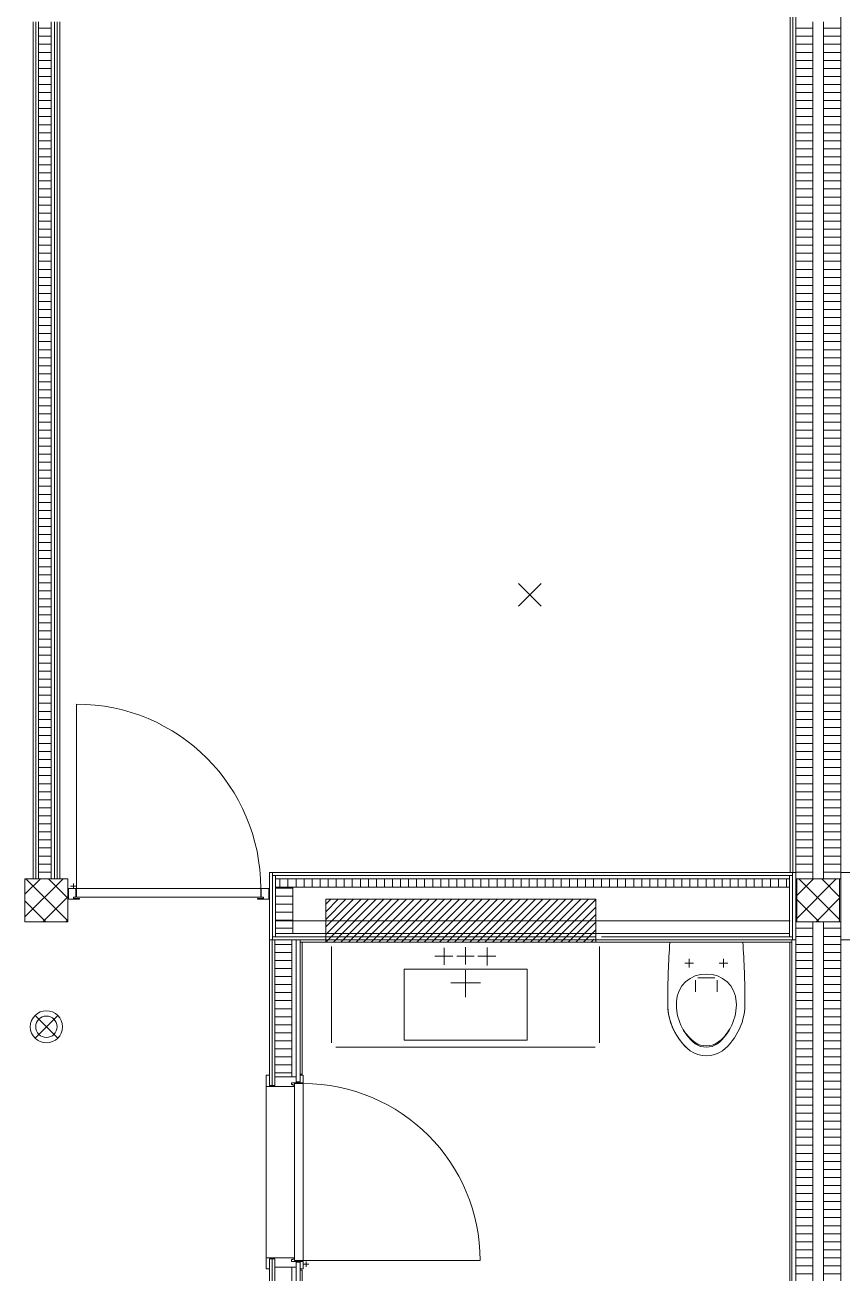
# Model space of a CAD drawing. Extents: x -5275 to 65950, y -3225 to 18875.
# Drawn here: x 19425 to 23236, y 7286 to 13110 of the extents above; entities that cross this region are included whole.
import ezdxf

# ---------------------------------------------------------------- set-up
doc = ezdxf.new("R2010")
doc.units = 0
doc.header["$LTSCALE"] = 50
doc.layers.get('0').update_dxf_attribs({"lineweight": 25})
doc.layers.add('Zargen Fenster', color=7, linetype='Continuous', lineweight=25)

# ---------------------------------------------------------------- blocks, each defined once
blk = doc.blocks.new('Blockreferenz-A0MJL04DFC', base_point=(23025, 8925))
at = {"layer": 'Zargen Fenster', "color": 8, "lineweight": 13, "true_color": 0x808080}
for p, q in [((23025, 9047.1), (23102.9, 9125)), ((23025, 8941), (23209, 9125)), ((23225, 8935.3), (23035.3, 9125)), ((23225, 9041.4), (23141.4, 9125)), ((23129.2, 8925), (23025, 9029.3)), ((23115.1, 8925), (23225, 9034.9)), ((23221.1, 8925), (23225, 8928.9))]:
    blk.add_line(p, q, dxfattribs=at)
blk = doc.blocks.new('Blockreferenz-A0MJL04FFC', base_point=(23150, 6344.4))
at = {"layer": 'Zargen Fenster', "color": 8, "lineweight": 13, "true_color": 0x808080}
for p, q in [((23150, 8894.4), (23230, 8894.4)), ((23150, 8856.9), (23230, 8856.9)), ((23150, 8819.4), (23230, 8819.4)), ((23150, 8781.9), (23230, 8781.9)), ((23150, 8744.4), (23230, 8744.4)), ((23150, 8706.9), (23230, 8706.9)), ((23150, 8669.4), (23230, 8669.4)), ((23150, 8631.9), (23230, 8631.9)), ((23150, 8594.4), (23230, 8594.4)), ((23150, 8556.9), (23230, 8556.9)), ((23150, 8519.4), (23230, 8519.4)), ((23150, 8481.9), (23230, 8481.9)), ((23150, 8444.4), (23230, 8444.4)), ((23150, 8406.9), (23230, 8406.9)), ((23150, 8369.4), (23230, 8369.4)), ((23150, 8331.9), (23230, 8331.9)), ((23150, 8294.4), (23230, 8294.4)), ((23150, 8256.9), (23230, 8256.9)), ((23150, 8219.4), (23230, 8219.4)), ((23150, 8181.9), (23230, 8181.9)), ((23150, 8144.4), (23230, 8144.4)), ((23150, 8106.9), (23230, 8106.9)), ((23150, 8069.4), (23230, 8069.4)), ((23150, 8031.9), (23230, 8031.9)), ((23150, 7994.4), (23230, 7994.4)), ((23150, 7956.9), (23230, 7956.9)), ((23150, 7919.4), (23230, 7919.4)), ((23150, 7881.9), (23230, 7881.9)), ((23150, 7844.4), (23230, 7844.4)), ((23150, 7806.9), (23230, 7806.9)), ((23150, 7769.4), (23230, 7769.4)), ((23150, 7731.9), (23230, 7731.9)), ((23150, 7694.4), (23230, 7694.4)), ((23150, 7656.9), (23230, 7656.9)), ((23150, 7619.4), (23230, 7619.4)), ((23150, 7581.9), (23230, 7581.9)), ((23150, 7544.4), (23230, 7544.4)), ((23150, 7506.9), (23230, 7506.9)), ((23150, 7469.4), (23230, 7469.4)), ((23150, 7431.9), (23230, 7431.9)), ((23150, 7394.4), (23230, 7394.4)), ((23150, 7356.9), (23230, 7356.9)), ((23150, 7319.4), (23230, 7319.4)), ((23150, 7281.9), (23230, 7281.9)), ((23150, 7244.4), (23230, 7244.4)), ((23150, 7206.9), (23230, 7206.9)), ((23150, 7169.4), (23230, 7169.4)), ((23150, 7131.9), (23230, 7131.9)), ((23150, 7094.4), (23230, 7094.4)), ((23150, 7056.9), (23230, 7056.9)), ((23150, 7019.4), (23230, 7019.4)), ((23150, 6981.9), (23230, 6981.9)), ((23150, 6944.4), (23230, 6944.4)), ((23150, 6906.9), (23230, 6906.9)), ((23150, 6869.4), (23230, 6869.4)), ((23150, 6831.9), (23230, 6831.9)), ((23150, 6794.4), (23230, 6794.4)), ((23150, 6756.9), (23230, 6756.9)), ((23150, 6719.4), (23230, 6719.4)), ((23150, 6681.9), (23230, 6681.9)), ((23150, 6644.4), (23230, 6644.4)), ((23150, 6606.9), (23230, 6606.9)), ((23150, 6569.4), (23230, 6569.4)), ((23150, 6531.9), (23230, 6531.9)), ((23150, 6494.4), (23230, 6494.4)), ((23150, 6456.9), (23230, 6456.9)), ((23150, 6419.4), (23230, 6419.4)), ((23150, 6381.9), (23230, 6381.9)), ((23150, 6344.4), (23230, 6344.4))]:
    blk.add_line(p, q, dxfattribs=at)
blk = doc.blocks.new('Blockreferenz-A0MJL04HFC', base_point=(23020, 6344.4))
at = {"layer": 'Zargen Fenster', "color": 8, "lineweight": 13, "true_color": 0x808080}
for p, q in [((23020, 8894.4), (23100, 8894.4)), ((23020, 8856.9), (23100, 8856.9)), ((23020, 8819.4), (23100, 8819.4)), ((23020, 8781.9), (23100, 8781.9)), ((23020, 8744.4), (23100, 8744.4)), ((23020, 8706.9), (23100, 8706.9)), ((23020, 8669.4), (23100, 8669.4)), ((23020, 8631.9), (23100, 8631.9)), ((23020, 8594.4), (23100, 8594.4)), ((23020, 8556.9), (23100, 8556.9)), ((23020, 8519.4), (23100, 8519.4)), ((23020, 8481.9), (23100, 8481.9)), ((23020, 8444.4), (23100, 8444.4)), ((23020, 8406.9), (23100, 8406.9)), ((23020, 8369.4), (23100, 8369.4)), ((23020, 8331.9), (23100, 8331.9)), ((23020, 8294.4), (23100, 8294.4)), ((23020, 8256.9), (23100, 8256.9)), ((23020, 8219.4), (23100, 8219.4)), ((23020, 8181.9), (23100, 8181.9)), ((23020, 8144.4), (23100, 8144.4)), ((23020, 8106.9), (23100, 8106.9)), ((23020, 8069.4), (23100, 8069.4)), ((23020, 8031.9), (23100, 8031.9)), ((23020, 7994.4), (23100, 7994.4)), ((23020, 7956.9), (23100, 7956.9)), ((23020, 7919.4), (23100, 7919.4)), ((23020, 7881.9), (23100, 7881.9)), ((23020, 7844.4), (23100, 7844.4)), ((23020, 7806.9), (23100, 7806.9)), ((23020, 7769.4), (23100, 7769.4)), ((23020, 7731.9), (23100, 7731.9)), ((23020, 7694.4), (23100, 7694.4)), ((23020, 7656.9), (23100, 7656.9)), ((23020, 7619.4), (23100, 7619.4)), ((23020, 7581.9), (23100, 7581.9)), ((23020, 7544.4), (23100, 7544.4)), ((23020, 7506.9), (23100, 7506.9)), ((23020, 7469.4), (23100, 7469.4)), ((23020, 7431.9), (23100, 7431.9)), ((23020, 7394.4), (23100, 7394.4)), ((23020, 7356.9), (23100, 7356.9)), ((23020, 7319.4), (23100, 7319.4)), ((23020, 7281.9), (23100, 7281.9)), ((23020, 7244.4), (23100, 7244.4)), ((23020, 7206.9), (23100, 7206.9)), ((23020, 7169.4), (23100, 7169.4)), ((23020, 7131.9), (23100, 7131.9)), ((23020, 7094.4), (23100, 7094.4)), ((23020, 7056.9), (23100, 7056.9)), ((23020, 7019.4), (23100, 7019.4)), ((23020, 6981.9), (23100, 6981.9)), ((23020, 6944.4), (23100, 6944.4)), ((23020, 6906.9), (23100, 6906.9)), ((23020, 6869.4), (23100, 6869.4)), ((23020, 6831.9), (23100, 6831.9)), ((23020, 6794.4), (23100, 6794.4)), ((23020, 6756.9), (23100, 6756.9)), ((23020, 6719.4), (23100, 6719.4)), ((23020, 6681.9), (23100, 6681.9)), ((23020, 6644.4), (23100, 6644.4)), ((23020, 6606.9), (23100, 6606.9)), ((23020, 6569.4), (23100, 6569.4)), ((23020, 6531.9), (23100, 6531.9)), ((23020, 6494.4), (23100, 6494.4)), ((23020, 6456.9), (23100, 6456.9)), ((23020, 6419.4), (23100, 6419.4)), ((23020, 6381.9), (23100, 6381.9)), ((23020, 6344.4), (23100, 6344.4))]:
    blk.add_line(p, q, dxfattribs=at)
blk = doc.blocks.new('Blockreferenz-A0MJL04LFC', base_point=(23150, 9156.9))
at = {"layer": 'Zargen Fenster', "color": 8, "lineweight": 13, "true_color": 0x808080}
for p, q in [((23150, 13094.4), (23230, 13094.4)), ((23150, 13056.9), (23230, 13056.9)), ((23150, 13019.4), (23230, 13019.4)), ((23150, 12981.9), (23230, 12981.9)), ((23150, 12944.4), (23230, 12944.4)), ((23150, 12906.9), (23230, 12906.9)), ((23150, 12869.4), (23230, 12869.4)), ((23150, 12831.9), (23230, 12831.9)), ((23150, 12794.4), (23230, 12794.4)), ((23150, 12756.9), (23230, 12756.9)), ((23150, 12719.4), (23230, 12719.4)), ((23150, 12681.9), (23230, 12681.9)), ((23150, 12644.4), (23230, 12644.4)), ((23150, 12606.9), (23230, 12606.9)), ((23150, 12569.4), (23230, 12569.4)), ((23150, 12531.9), (23230, 12531.9)), ((23150, 12494.4), (23230, 12494.4)), ((23150, 12456.9), (23230, 12456.9)), ((23150, 12419.4), (23230, 12419.4)), ((23150, 12381.9), (23230, 12381.9)), ((23150, 12344.4), (23230, 12344.4)), ((23150, 12306.9), (23230, 12306.9)), ((23150, 12269.4), (23230, 12269.4)), ((23150, 12231.9), (23230, 12231.9)), ((23150, 12194.4), (23230, 12194.4)), ((23150, 12156.9), (23230, 12156.9)), ((23150, 12119.4), (23230, 12119.4)), ((23150, 12081.9), (23230, 12081.9)), ((23150, 12044.4), (23230, 12044.4)), ((23150, 12006.9), (23230, 12006.9)), ((23150, 11969.4), (23230, 11969.4)), ((23150, 11931.9), (23230, 11931.9)), ((23150, 11894.4), (23230, 11894.4)), ((23150, 11856.9), (23230, 11856.9)), ((23150, 11819.4), (23230, 11819.4)), ((23150, 11781.9), (23230, 11781.9)), ((23150, 11744.4), (23230, 11744.4)), ((23150, 11706.9), (23230, 11706.9)), ((23150, 11669.4), (23230, 11669.4)), ((23150, 11631.9), (23230, 11631.9)), ((23150, 11594.4), (23230, 11594.4)), ((23150, 11556.9), (23230, 11556.9)), ((23150, 11519.4), (23230, 11519.4)), ((23150, 11481.9), (23230, 11481.9)), ((23150, 11444.4), (23230, 11444.4)), ((23150, 11406.9), (23230, 11406.9)), ((23150, 11369.4), (23230, 11369.4)), ((23150, 11331.9), (23230, 11331.9)), ((23150, 11294.4), (23230, 11294.4)), ((23150, 11256.9), (23230, 11256.9)), ((23150, 11219.4), (23230, 11219.4)), ((23150, 11181.9), (23230, 11181.9)), ((23150, 11144.4), (23230, 11144.4)), ((23150, 11106.9), (23230, 11106.9)), ((23150, 11069.4), (23230, 11069.4)), ((23150, 11031.9), (23230, 11031.9)), ((23150, 10994.4), (23230, 10994.4)), ((23150, 10956.9), (23230, 10956.9)), ((23150, 10919.4), (23230, 10919.4)), ((23150, 10881.9), (23230, 10881.9)), ((23150, 10844.4), (23230, 10844.4)), ((23150, 10806.9), (23230, 10806.9)), ((23150, 10769.4), (23230, 10769.4)), ((23150, 10731.9), (23230, 10731.9)), ((23150, 10694.4), (23230, 10694.4)), ((23150, 10656.9), (23230, 10656.9)), ((23150, 10619.4), (23230, 10619.4)), ((23150, 10581.9), (23230, 10581.9)), ((23150, 10544.4), (23230, 10544.4)), ((23150, 10506.9), (23230, 10506.9)), ((23150, 10469.4), (23230, 10469.4)), ((23150, 10431.9), (23230, 10431.9)), ((23150, 10394.4), (23230, 10394.4)), ((23150, 10356.9), (23230, 10356.9)), ((23150, 10319.4), (23230, 10319.4)), ((23150, 10281.9), (23230, 10281.9)), ((23150, 10244.4), (23230, 10244.4)), ((23150, 10206.9), (23230, 10206.9)), ((23150, 10169.4), (23230, 10169.4)), ((23150, 10131.9), (23230, 10131.9)), ((23150, 10094.4), (23230, 10094.4)), ((23150, 10056.9), (23230, 10056.9)), ((23150, 10019.4), (23230, 10019.4)), ((23150, 9981.9), (23230, 9981.9)), ((23150, 9944.4), (23230, 9944.4)), ((23150, 9906.9), (23230, 9906.9)), ((23150, 9869.4), (23230, 9869.4)), ((23150, 9831.9), (23230, 9831.9)), ((23150, 9794.4), (23230, 9794.4)), ((23150, 9756.9), (23230, 9756.9)), ((23150, 9719.4), (23230, 9719.4)), ((23150, 9681.9), (23230, 9681.9)), ((23150, 9644.4), (23230, 9644.4)), ((23150, 9606.9), (23230, 9606.9)), ((23150, 9569.4), (23230, 9569.4)), ((23150, 9531.9), (23230, 9531.9)), ((23150, 9494.4), (23230, 9494.4)), ((23150, 9456.9), (23230, 9456.9)), ((23150, 9419.4), (23230, 9419.4)), ((23150, 9381.9), (23230, 9381.9)), ((23150, 9344.4), (23230, 9344.4)), ((23150, 9306.9), (23230, 9306.9)), ((23150, 9269.4), (23230, 9269.4)), ((23150, 9231.9), (23230, 9231.9)), ((23150, 9194.4), (23230, 9194.4)), ((23150, 9156.9), (23230, 9156.9))]:
    blk.add_line(p, q, dxfattribs=at)
blk = doc.blocks.new('Blockreferenz-A0MJL04NFC', base_point=(23020, 9156.9))
at = {"layer": 'Zargen Fenster', "color": 8, "lineweight": 13, "true_color": 0x808080}
for p, q in [((23020, 13094.4), (23100, 13094.4)), ((23020, 13056.9), (23100, 13056.9)), ((23020, 13019.4), (23100, 13019.4)), ((23020, 12981.9), (23100, 12981.9)), ((23020, 12944.4), (23100, 12944.4)), ((23020, 12906.9), (23100, 12906.9)), ((23020, 12869.4), (23100, 12869.4)), ((23020, 12831.9), (23100, 12831.9)), ((23020, 12794.4), (23100, 12794.4)), ((23020, 12756.9), (23100, 12756.9)), ((23020, 12719.4), (23100, 12719.4)), ((23020, 12681.9), (23100, 12681.9)), ((23020, 12644.4), (23100, 12644.4)), ((23020, 12606.9), (23100, 12606.9)), ((23020, 12569.4), (23100, 12569.4)), ((23020, 12531.9), (23100, 12531.9)), ((23020, 12494.4), (23100, 12494.4)), ((23020, 12456.9), (23100, 12456.9)), ((23020, 12419.4), (23100, 12419.4)), ((23020, 12381.9), (23100, 12381.9)), ((23020, 12344.4), (23100, 12344.4)), ((23020, 12306.9), (23100, 12306.9)), ((23020, 12269.4), (23100, 12269.4)), ((23020, 12231.9), (23100, 12231.9)), ((23020, 12194.4), (23100, 12194.4)), ((23020, 12156.9), (23100, 12156.9)), ((23020, 12119.4), (23100, 12119.4)), ((23020, 12081.9), (23100, 12081.9)), ((23020, 12044.4), (23100, 12044.4)), ((23020, 12006.9), (23100, 12006.9)), ((23020, 11969.4), (23100, 11969.4)), ((23020, 11931.9), (23100, 11931.9)), ((23020, 11894.4), (23100, 11894.4)), ((23020, 11856.9), (23100, 11856.9)), ((23020, 11819.4), (23100, 11819.4)), ((23020, 11781.9), (23100, 11781.9)), ((23020, 11744.4), (23100, 11744.4)), ((23020, 11706.9), (23100, 11706.9)), ((23020, 11669.4), (23100, 11669.4)), ((23020, 11631.9), (23100, 11631.9)), ((23020, 11594.4), (23100, 11594.4)), ((23020, 11556.9), (23100, 11556.9)), ((23020, 11519.4), (23100, 11519.4)), ((23020, 11481.9), (23100, 11481.9)), ((23020, 11444.4), (23100, 11444.4)), ((23020, 11406.9), (23100, 11406.9)), ((23020, 11369.4), (23100, 11369.4)), ((23020, 11331.9), (23100, 11331.9)), ((23020, 11294.4), (23100, 11294.4)), ((23020, 11256.9), (23100, 11256.9)), ((23020, 11219.4), (23100, 11219.4)), ((23020, 11181.9), (23100, 11181.9)), ((23020, 11144.4), (23100, 11144.4)), ((23020, 11106.9), (23100, 11106.9)), ((23020, 11069.4), (23100, 11069.4)), ((23020, 11031.9), (23100, 11031.9)), ((23020, 10994.4), (23100, 10994.4)), ((23020, 10956.9), (23100, 10956.9)), ((23020, 10919.4), (23100, 10919.4)), ((23020, 10881.9), (23100, 10881.9)), ((23020, 10844.4), (23100, 10844.4)), ((23020, 10806.9), (23100, 10806.9)), ((23020, 10769.4), (23100, 10769.4)), ((23020, 10731.9), (23100, 10731.9)), ((23020, 10694.4), (23100, 10694.4)), ((23020, 10656.9), (23100, 10656.9)), ((23020, 10619.4), (23100, 10619.4)), ((23020, 10581.9), (23100, 10581.9)), ((23020, 10544.4), (23100, 10544.4)), ((23020, 10506.9), (23100, 10506.9)), ((23020, 10469.4), (23100, 10469.4)), ((23020, 10431.9), (23100, 10431.9)), ((23020, 10394.4), (23100, 10394.4)), ((23020, 10356.9), (23100, 10356.9)), ((23020, 10319.4), (23100, 10319.4)), ((23020, 10281.9), (23100, 10281.9)), ((23020, 10244.4), (23100, 10244.4)), ((23020, 10206.9), (23100, 10206.9)), ((23020, 10169.4), (23100, 10169.4)), ((23020, 10131.9), (23100, 10131.9)), ((23020, 10094.4), (23100, 10094.4)), ((23020, 10056.9), (23100, 10056.9)), ((23020, 10019.4), (23100, 10019.4)), ((23020, 9981.9), (23100, 9981.9)), ((23020, 9944.4), (23100, 9944.4)), ((23020, 9906.9), (23100, 9906.9)), ((23020, 9869.4), (23100, 9869.4)), ((23020, 9831.9), (23100, 9831.9)), ((23020, 9794.4), (23100, 9794.4)), ((23020, 9756.9), (23100, 9756.9)), ((23020, 9719.4), (23100, 9719.4)), ((23020, 9681.9), (23100, 9681.9)), ((23020, 9644.4), (23100, 9644.4)), ((23020, 9606.9), (23100, 9606.9)), ((23020, 9569.4), (23100, 9569.4)), ((23020, 9531.9), (23100, 9531.9)), ((23020, 9494.4), (23100, 9494.4)), ((23020, 9456.9), (23100, 9456.9)), ((23020, 9419.4), (23100, 9419.4)), ((23020, 9381.9), (23100, 9381.9)), ((23020, 9344.4), (23100, 9344.4)), ((23020, 9306.9), (23100, 9306.9)), ((23020, 9269.4), (23100, 9269.4)), ((23020, 9231.9), (23100, 9231.9)), ((23020, 9194.4), (23100, 9194.4)), ((23020, 9156.9), (23100, 9156.9))]:
    blk.add_line(p, q, dxfattribs=at)
blk = doc.blocks.new('Blockreferenz-A0MJL0BHFC', base_point=(19487.5, 9156.9))
at = {"layer": 'Zargen Fenster', "color": 8, "lineweight": 13, "true_color": 0x808080}
for p, q in [((19487.5, 13094.4), (19547.5, 13094.4)), ((19487.5, 13056.9), (19547.5, 13056.9)), ((19487.5, 13019.4), (19547.5, 13019.4)), ((19487.5, 12981.9), (19547.5, 12981.9)), ((19487.5, 12944.4), (19547.5, 12944.4)), ((19487.5, 12906.9), (19547.5, 12906.9)), ((19487.5, 12869.4), (19547.5, 12869.4)), ((19487.5, 12831.9), (19547.5, 12831.9)), ((19487.5, 12794.4), (19547.5, 12794.4)), ((19487.5, 12756.9), (19547.5, 12756.9)), ((19487.5, 12719.4), (19547.5, 12719.4)), ((19487.5, 12681.9), (19547.5, 12681.9)), ((19487.5, 12644.4), (19547.5, 12644.4)), ((19487.5, 12606.9), (19547.5, 12606.9)), ((19487.5, 12569.4), (19547.5, 12569.4)), ((19487.5, 12531.9), (19547.5, 12531.9)), ((19487.5, 12494.4), (19547.5, 12494.4)), ((19487.5, 12456.9), (19547.5, 12456.9)), ((19487.5, 12419.4), (19547.5, 12419.4)), ((19487.5, 12381.9), (19547.5, 12381.9)), ((19487.5, 12344.4), (19547.5, 12344.4)), ((19487.5, 12306.9), (19547.5, 12306.9)), ((19487.5, 12269.4), (19547.5, 12269.4)), ((19487.5, 12231.9), (19547.5, 12231.9)), ((19487.5, 12194.4), (19547.5, 12194.4)), ((19487.5, 12156.9), (19547.5, 12156.9)), ((19487.5, 12119.4), (19547.5, 12119.4)), ((19487.5, 12081.9), (19547.5, 12081.9)), ((19487.5, 12044.4), (19547.5, 12044.4)), ((19487.5, 12006.9), (19547.5, 12006.9)), ((19487.5, 11969.4), (19547.5, 11969.4)), ((19487.5, 11931.9), (19547.5, 11931.9)), ((19487.5, 11894.4), (19547.5, 11894.4)), ((19487.5, 11856.9), (19547.5, 11856.9)), ((19487.5, 11819.4), (19547.5, 11819.4)), ((19487.5, 11781.9), (19547.5, 11781.9)), ((19487.5, 11744.4), (19547.5, 11744.4)), ((19487.5, 11706.9), (19547.5, 11706.9)), ((19487.5, 11669.4), (19547.5, 11669.4)), ((19487.5, 11631.9), (19547.5, 11631.9)), ((19487.5, 11594.4), (19547.5, 11594.4)), ((19487.5, 11556.9), (19547.5, 11556.9)), ((19487.5, 11519.4), (19547.5, 11519.4)), ((19487.5, 11481.9), (19547.5, 11481.9)), ((19487.5, 11444.4), (19547.5, 11444.4)), ((19487.5, 11406.9), (19547.5, 11406.9)), ((19487.5, 11369.4), (19547.5, 11369.4)), ((19487.5, 11331.9), (19547.5, 11331.9)), ((19487.5, 11294.4), (19547.5, 11294.4)), ((19487.5, 11256.9), (19547.5, 11256.9)), ((19487.5, 11219.4), (19547.5, 11219.4)), ((19487.5, 11181.9), (19547.5, 11181.9)), ((19487.5, 11144.4), (19547.5, 11144.4)), ((19487.5, 11106.9), (19547.5, 11106.9)), ((19487.5, 11069.4), (19547.5, 11069.4)), ((19487.5, 11031.9), (19547.5, 11031.9)), ((19487.5, 10994.4), (19547.5, 10994.4)), ((19487.5, 10956.9), (19547.5, 10956.9)), ((19487.5, 10919.4), (19547.5, 10919.4)), ((19487.5, 10881.9), (19547.5, 10881.9)), ((19487.5, 10844.4), (19547.5, 10844.4)), ((19487.5, 10806.9), (19547.5, 10806.9)), ((19487.5, 10769.4), (19547.5, 10769.4)), ((19487.5, 10731.9), (19547.5, 10731.9)), ((19487.5, 10694.4), (19547.5, 10694.4)), ((19487.5, 10656.9), (19547.5, 10656.9)), ((19487.5, 10619.4), (19547.5, 10619.4)), ((19487.5, 10581.9), (19547.5, 10581.9)), ((19487.5, 10544.4), (19547.5, 10544.4)), ((19487.5, 10506.9), (19547.5, 10506.9)), ((19487.5, 10469.4), (19547.5, 10469.4)), ((19487.5, 10431.9), (19547.5, 10431.9)), ((19487.5, 10394.4), (19547.5, 10394.4)), ((19487.5, 10356.9), (19547.5, 10356.9)), ((19487.5, 10319.4), (19547.5, 10319.4)), ((19487.5, 10281.9), (19547.5, 10281.9)), ((19487.5, 10244.4), (19547.5, 10244.4)), ((19487.5, 10206.9), (19547.5, 10206.9)), ((19487.5, 10169.4), (19547.5, 10169.4)), ((19487.5, 10131.9), (19547.5, 10131.9)), ((19487.5, 10094.4), (19547.5, 10094.4)), ((19487.5, 10056.9), (19547.5, 10056.9)), ((19487.5, 10019.4), (19547.5, 10019.4)), ((19487.5, 9981.9), (19547.5, 9981.9)), ((19487.5, 9944.4), (19547.5, 9944.4)), ((19487.5, 9906.9), (19547.5, 9906.9)), ((19487.5, 9869.4), (19547.5, 9869.4)), ((19487.5, 9831.9), (19547.5, 9831.9)), ((19487.5, 9794.4), (19547.5, 9794.4)), ((19487.5, 9756.9), (19547.5, 9756.9)), ((19487.5, 9719.4), (19547.5, 9719.4)), ((19487.5, 9681.9), (19547.5, 9681.9)), ((19487.5, 9644.4), (19547.5, 9644.4)), ((19487.5, 9606.9), (19547.5, 9606.9)), ((19487.5, 9569.4), (19547.5, 9569.4)), ((19487.5, 9531.9), (19547.5, 9531.9)), ((19487.5, 9494.4), (19547.5, 9494.4)), ((19487.5, 9456.9), (19547.5, 9456.9)), ((19487.5, 9419.4), (19547.5, 9419.4)), ((19487.5, 9381.9), (19547.5, 9381.9)), ((19487.5, 9344.4), (19547.5, 9344.4)), ((19487.5, 9306.9), (19547.5, 9306.9)), ((19487.5, 9269.4), (19547.5, 9269.4)), ((19487.5, 9231.9), (19547.5, 9231.9)), ((19487.5, 9194.4), (19547.5, 9194.4)), ((19487.5, 9156.9), (19547.5, 9156.9))]:
    blk.add_line(p, q, dxfattribs=at)
blk = doc.blocks.new('Blockreferenz-A0MJL0BXFC', base_point=(19425, 8925))
at = {"layer": 'Zargen Fenster', "color": 8, "lineweight": 13, "true_color": 0x808080}
for p, q in [((19425, 9053.3), (19496.7, 9125)), ((19425, 8947.3), (19602.7, 9125)), ((19625, 8929.1), (19429.1, 9125)), ((19625, 9035.1), (19535.1, 9125)), ((19508.8, 8925), (19625, 9041.2)), ((19523, 8925), (19425, 9023)), ((19614.9, 8925), (19625, 8935.1))]:
    blk.add_line(p, q, dxfattribs=at)
blk = doc.blocks.new('Blockreferenz-A0MJL0IRFC', base_point=(20614.4, 9086))
at = {"layer": 'Zargen Fenster', "color": 8, "lineweight": 13, "true_color": 0x808080}
for p, q in [((20614.4, 9086), (20614.4, 9126)), ((20651.9, 9086), (20651.9, 9126)), ((20689.4, 9086), (20689.4, 9126)), ((20726.9, 9086), (20726.9, 9126)), ((20764.4, 9086), (20764.4, 9126)), ((20801.9, 9086), (20801.9, 9126)), ((20839.4, 9086), (20839.4, 9126)), ((20876.9, 9086), (20876.9, 9126)), ((20914.4, 9086), (20914.4, 9126)), ((20951.9, 9086), (20951.9, 9126)), ((20989.4, 9086), (20989.4, 9126)), ((21026.9, 9086), (21026.9, 9126)), ((21064.4, 9086), (21064.4, 9126)), ((21101.9, 9086), (21101.9, 9126)), ((21139.4, 9086), (21139.4, 9126)), ((21176.9, 9086), (21176.9, 9126)), ((21214.4, 9086), (21214.4, 9126)), ((21251.9, 9086), (21251.9, 9126)), ((21289.4, 9086), (21289.4, 9126)), ((21326.9, 9086), (21326.9, 9126)), ((21364.4, 9086), (21364.4, 9126)), ((21401.9, 9086), (21401.9, 9126)), ((21439.4, 9086), (21439.4, 9126)), ((21476.9, 9086), (21476.9, 9126)), ((21514.4, 9086), (21514.4, 9126)), ((21551.9, 9086), (21551.9, 9126)), ((21589.4, 9086), (21589.4, 9126)), ((21626.9, 9086), (21626.9, 9126)), ((21664.4, 9086), (21664.4, 9126)), ((21701.9, 9086), (21701.9, 9126)), ((21739.4, 9086), (21739.4, 9126)), ((21776.9, 9086), (21776.9, 9126)), ((21814.4, 9086), (21814.4, 9126)), ((21851.9, 9086), (21851.9, 9126)), ((21889.4, 9086), (21889.4, 9126)), ((21926.9, 9086), (21926.9, 9126)), ((21964.4, 9086), (21964.4, 9126)), ((22001.9, 9086), (22001.9, 9126)), ((22039.4, 9086), (22039.4, 9126)), ((22076.9, 9086), (22076.9, 9126)), ((22114.4, 9086), (22114.4, 9126)), ((22151.9, 9086), (22151.9, 9126)), ((22189.4, 9086), (22189.4, 9126)), ((22226.9, 9086), (22226.9, 9126)), ((22264.4, 9086), (22264.4, 9126)), ((22301.9, 9086), (22301.9, 9126)), ((22339.4, 9086), (22339.4, 9126)), ((22376.9, 9086), (22376.9, 9126)), ((22414.4, 9086), (22414.4, 9126)), ((22451.9, 9086), (22451.9, 9126)), ((22489.4, 9086), (22489.4, 9126)), ((22526.9, 9086), (22526.9, 9126)), ((22564.4, 9086), (22564.4, 9126)), ((22601.9, 9086), (22601.9, 9126)), ((22639.4, 9086), (22639.4, 9126)), ((22676.9, 9086), (22676.9, 9126)), ((22714.4, 9086), (22714.4, 9126)), ((22751.9, 9086), (22751.9, 9126)), ((22789.4, 9086), (22789.4, 9126)), ((22826.9, 9086), (22826.9, 9126)), ((22864.4, 9086), (22864.4, 9126)), ((22901.9, 9086), (22901.9, 9126)), ((22939.4, 9086), (22939.4, 9126)), ((22976.9, 9086), (22976.9, 9126))]:
    blk.add_line(p, q, dxfattribs=at)
blk = doc.blocks.new('Blockreferenz-A0MJL0ITFC', base_point=(20590, 8219.4))
at = {"layer": 'Zargen Fenster', "color": 8, "lineweight": 13, "true_color": 0x808080}
for p, q in [((20590, 8819.4), (20670, 8819.4)), ((20590, 8781.9), (20670, 8781.9)), ((20590, 8744.4), (20670, 8744.4)), ((20590, 8706.9), (20670, 8706.9)), ((20590, 8669.4), (20670, 8669.4)), ((20590, 8631.9), (20670, 8631.9)), ((20590, 8594.4), (20670, 8594.4)), ((20590, 8556.9), (20670, 8556.9)), ((20590, 8519.4), (20670, 8519.4)), ((20590, 8481.9), (20670, 8481.9)), ((20590, 8444.4), (20670, 8444.4)), ((20590, 8406.9), (20670, 8406.9)), ((20590, 8369.4), (20670, 8369.4)), ((20590, 8331.9), (20670, 8331.9)), ((20590, 8294.4), (20670, 8294.4)), ((20590, 8256.9), (20670, 8256.9)), ((20590, 8219.4), (20670, 8219.4))]:
    blk.add_line(p, q, dxfattribs=at)
blk = doc.blocks.new('Blockreferenz-A0MJL0IXFC', base_point=(20594, 8894.4))
at = {"layer": 'Zargen Fenster', "color": 8, "lineweight": 13, "true_color": 0x808080}
for p, q in [((20594, 9081.9), (20674, 9081.9)), ((20594, 9044.4), (20674, 9044.4)), ((20594, 9006.9), (20674, 9006.9)), ((20594, 8969.4), (20674, 8969.4)), ((20594, 8931.9), (20674, 8931.9)), ((20594, 8894.4), (20674, 8894.4))]:
    blk.add_line(p, q, dxfattribs=at)
blk = doc.blocks.new('Blockreferenz-A0MJL0JPFC', base_point=(19487.5, 9156.9))
at = {"layer": 'Zargen Fenster', "color": 8, "lineweight": 13, "true_color": 0x808080}
for p, q in [((19487.5, 13094.4), (19547.5, 13094.4)), ((19487.5, 13056.9), (19547.5, 13056.9)), ((19487.5, 13019.4), (19547.5, 13019.4)), ((19487.5, 12981.9), (19547.5, 12981.9)), ((19487.5, 12944.4), (19547.5, 12944.4)), ((19487.5, 12906.9), (19547.5, 12906.9)), ((19487.5, 12869.4), (19547.5, 12869.4)), ((19487.5, 12831.9), (19547.5, 12831.9)), ((19487.5, 12794.4), (19547.5, 12794.4)), ((19487.5, 12756.9), (19547.5, 12756.9)), ((19487.5, 12719.4), (19547.5, 12719.4)), ((19487.5, 12681.9), (19547.5, 12681.9)), ((19487.5, 12644.4), (19547.5, 12644.4)), ((19487.5, 12606.9), (19547.5, 12606.9)), ((19487.5, 12569.4), (19547.5, 12569.4)), ((19487.5, 12531.9), (19547.5, 12531.9)), ((19487.5, 12494.4), (19547.5, 12494.4)), ((19487.5, 12456.9), (19547.5, 12456.9)), ((19487.5, 12419.4), (19547.5, 12419.4)), ((19487.5, 12381.9), (19547.5, 12381.9)), ((19487.5, 12344.4), (19547.5, 12344.4)), ((19487.5, 12306.9), (19547.5, 12306.9)), ((19487.5, 12269.4), (19547.5, 12269.4)), ((19487.5, 12231.9), (19547.5, 12231.9)), ((19487.5, 12194.4), (19547.5, 12194.4)), ((19487.5, 12156.9), (19547.5, 12156.9)), ((19487.5, 12119.4), (19547.5, 12119.4)), ((19487.5, 12081.9), (19547.5, 12081.9)), ((19487.5, 12044.4), (19547.5, 12044.4)), ((19487.5, 12006.9), (19547.5, 12006.9)), ((19487.5, 11969.4), (19547.5, 11969.4)), ((19487.5, 11931.9), (19547.5, 11931.9)), ((19487.5, 11894.4), (19547.5, 11894.4)), ((19487.5, 11856.9), (19547.5, 11856.9)), ((19487.5, 11819.4), (19547.5, 11819.4)), ((19487.5, 11781.9), (19547.5, 11781.9)), ((19487.5, 11744.4), (19547.5, 11744.4)), ((19487.5, 11706.9), (19547.5, 11706.9)), ((19487.5, 11669.4), (19547.5, 11669.4)), ((19487.5, 11631.9), (19547.5, 11631.9)), ((19487.5, 11594.4), (19547.5, 11594.4)), ((19487.5, 11556.9), (19547.5, 11556.9)), ((19487.5, 11519.4), (19547.5, 11519.4)), ((19487.5, 11481.9), (19547.5, 11481.9)), ((19487.5, 11444.4), (19547.5, 11444.4)), ((19487.5, 11406.9), (19547.5, 11406.9)), ((19487.5, 11369.4), (19547.5, 11369.4)), ((19487.5, 11331.9), (19547.5, 11331.9)), ((19487.5, 11294.4), (19547.5, 11294.4)), ((19487.5, 11256.9), (19547.5, 11256.9)), ((19487.5, 11219.4), (19547.5, 11219.4)), ((19487.5, 11181.9), (19547.5, 11181.9)), ((19487.5, 11144.4), (19547.5, 11144.4)), ((19487.5, 11106.9), (19547.5, 11106.9)), ((19487.5, 11069.4), (19547.5, 11069.4)), ((19487.5, 11031.9), (19547.5, 11031.9)), ((19487.5, 10994.4), (19547.5, 10994.4)), ((19487.5, 10956.9), (19547.5, 10956.9)), ((19487.5, 10919.4), (19547.5, 10919.4)), ((19487.5, 10881.9), (19547.5, 10881.9)), ((19487.5, 10844.4), (19547.5, 10844.4)), ((19487.5, 10806.9), (19547.5, 10806.9)), ((19487.5, 10769.4), (19547.5, 10769.4)), ((19487.5, 10731.9), (19547.5, 10731.9)), ((19487.5, 10694.4), (19547.5, 10694.4)), ((19487.5, 10656.9), (19547.5, 10656.9)), ((19487.5, 10619.4), (19547.5, 10619.4)), ((19487.5, 10581.9), (19547.5, 10581.9)), ((19487.5, 10544.4), (19547.5, 10544.4)), ((19487.5, 10506.9), (19547.5, 10506.9)), ((19487.5, 10469.4), (19547.5, 10469.4)), ((19487.5, 10431.9), (19547.5, 10431.9)), ((19487.5, 10394.4), (19547.5, 10394.4)), ((19487.5, 10356.9), (19547.5, 10356.9)), ((19487.5, 10319.4), (19547.5, 10319.4)), ((19487.5, 10281.9), (19547.5, 10281.9)), ((19487.5, 10244.4), (19547.5, 10244.4)), ((19487.5, 10206.9), (19547.5, 10206.9)), ((19487.5, 10169.4), (19547.5, 10169.4)), ((19487.5, 10131.9), (19547.5, 10131.9)), ((19487.5, 10094.4), (19547.5, 10094.4)), ((19487.5, 10056.9), (19547.5, 10056.9)), ((19487.5, 10019.4), (19547.5, 10019.4)), ((19487.5, 9981.9), (19547.5, 9981.9)), ((19487.5, 9944.4), (19547.5, 9944.4)), ((19487.5, 9906.9), (19547.5, 9906.9)), ((19487.5, 9869.4), (19547.5, 9869.4)), ((19487.5, 9831.9), (19547.5, 9831.9)), ((19487.5, 9794.4), (19547.5, 9794.4)), ((19487.5, 9756.9), (19547.5, 9756.9)), ((19487.5, 9719.4), (19547.5, 9719.4)), ((19487.5, 9681.9), (19547.5, 9681.9)), ((19487.5, 9644.4), (19547.5, 9644.4)), ((19487.5, 9606.9), (19547.5, 9606.9)), ((19487.5, 9569.4), (19547.5, 9569.4)), ((19487.5, 9531.9), (19547.5, 9531.9)), ((19487.5, 9494.4), (19547.5, 9494.4)), ((19487.5, 9456.9), (19547.5, 9456.9)), ((19487.5, 9419.4), (19547.5, 9419.4)), ((19487.5, 9381.9), (19547.5, 9381.9)), ((19487.5, 9344.4), (19547.5, 9344.4)), ((19487.5, 9306.9), (19547.5, 9306.9)), ((19487.5, 9269.4), (19547.5, 9269.4)), ((19487.5, 9231.9), (19547.5, 9231.9)), ((19487.5, 9194.4), (19547.5, 9194.4)), ((19487.5, 9156.9), (19547.5, 9156.9))]:
    blk.add_line(p, q, dxfattribs=at)
blk = doc.blocks.new('Blockreferenz-A0MJL0KXFC', base_point=(20828, 8830))
at = {"layer": 'Zargen Fenster', "color": 8, "lineweight": 13, "true_color": 0x808080}
for p, q in [((20828, 9006.7), (20851.3, 9030)), ((20828, 8971.4), (20886.6, 9030)), ((20828, 8936), (20922, 9030)), ((20828, 8900.7), (20957.3, 9030)), ((20828, 8865.3), (20992.7, 9030)), ((20828, 8830), (21028, 9030)), ((20863.4, 8830), (21063.4, 9030)), ((20898.7, 8830), (21098.7, 9030)), ((20934.1, 8830), (21134.1, 9030)), ((20969.4, 8830), (21169.4, 9030)), ((21004.8, 8830), (21204.8, 9030)), ((21040.2, 8830), (21240.2, 9030)), ((21075.5, 8830), (21275.5, 9030)), ((21110.9, 8830), (21310.9, 9030)), ((21146.2, 8830), (21346.2, 9030)), ((21181.6, 8830), (21381.6, 9030)), ((21216.9, 8830), (21416.9, 9030)), ((21252.3, 8830), (21452.3, 9030)), ((21287.6, 8830), (21487.6, 9030)), ((21323, 8830), (21523, 9030)), ((21358.4, 8830), (21558.4, 9030)), ((21393.7, 8830), (21593.7, 9030)), ((21429.1, 8830), (21629.1, 9030)), ((21464.4, 8830), (21664.4, 9030)), ((21499.8, 8830), (21699.8, 9030)), ((21535.1, 8830), (21735.1, 9030)), ((21570.5, 8830), (21770.5, 9030)), ((21605.8, 8830), (21805.8, 9030)), ((21641.2, 8830), (21841.2, 9030)), ((21676.6, 8830), (21876.6, 9030)), ((21711.9, 8830), (21911.9, 9030)), ((21747.3, 8830), (21947.3, 9030)), ((21782.6, 8830), (21982.6, 9030)), ((21818, 8830), (22018, 9030)), ((21853.3, 8830), (22053.3, 9030)), ((21888.7, 8830), (22087.9, 9029.2)), ((21924, 8830), (22087.9, 8993.9)), ((21959.4, 8830), (22087.9, 8958.5)), ((21994.8, 8830), (22087.9, 8923.2)), ((22030.1, 8830), (22087.9, 8887.8)), ((22065.5, 8830), (22078.7, 8843.2))]:
    blk.add_line(p, q, dxfattribs=at)

msp = doc.modelspace()

# ---------------------------------------------------------------- linework, layer by layer
at = {"layer": 'Zargen Fenster', "color": 8, "linetype": 'Continuous', "lineweight": 13, "true_color": 0x808080}
for p, q in [((22995, 15550), (22995, 9155)), ((23007.5, 9155), (23007.5, 15550)), ((23020, 6195), (23020, 15550)), ((23230, 6195), (23230, 15550)), ((19462.5, 9125), (19462.5, 13125)), ((19475, 9125), (19475, 13125)), ((19487.5, 13125), (19487.5, 9125)), ((19547.5, 9125), (19547.5, 13125)), ((19562.5, 9125), (19562.5, 13125)), ((19575, 13125), (19575, 9125)), ((19587.5, 13125), (19587.5, 9125)), ((23100, 13125), (23100, 9125)), ((23150, 9125), (23150, 13125)), ((21727, 10397), (21833, 10503)), ((21833, 10397), (21727, 10503)), ((19665, 9040.5), (19665, 9940.5)), ((20565, 8161), (20565, 9155)), ((20565, 9155), (23020, 9155)), ((20579.5, 9155), (20579.5, 8840)), ((23005.5, 8840), (23005.5, 9155)), ((25685, 9155), (23230, 9155)), ((19625, 9125), (19425, 9125)), ((19425, 9125), (19425, 8925)), ((19625, 8925), (19625, 9125)), ((19663, 9091.4), (19638.1, 9091.4)), ((19650.6, 9103.8), (19650.6, 9078.9)), ((23005.5, 9140.5), (20579.5, 9140.5)), ((20594, 9140.5), (20594, 8855)), ((22991, 9126), (20594, 9126)), ((22991, 9086), (20594, 9086)), ((20674, 9086), (20674, 8870)), ((22991, 8855), (22991, 9140.5)), ((23230, 9125), (23020, 9125)), ((23025, 8925), (23025, 9125)), ((23225, 9125), (23225, 8925)), ((19628, 9080.5), (19628, 9030)), ((19663, 9080.5), (19628, 9080.5)), ((19628, 9030), (19680, 9030)), ((19652, 9033), (19652, 9040)), ((19652, 9040), (19663, 9040)), ((19680, 9033), (19652, 9033)), ((19663, 9040), (19663, 9080.5)), ((19665, 9080.5), (20525, 9080.5)), ((20525, 9040.5), (19665, 9040.5)), ((19680, 9030), (19680, 9033)), ((20538, 9033), (20510, 9033)), ((20510, 9033), (20510, 9030)), ((20510, 9030), (20562, 9030)), ((20525, 9080.5), (20525, 9040.5)), ((20562, 9080.5), (20527, 9080.5)), ((20527, 9080.5), (20527, 9040)), ((20527, 9040), (20538, 9040)), ((20538, 9040), (20538, 9033)), ((20562, 9030), (20562, 9080.5)), ((20828, 9030), (22087.9, 9030)), ((20828, 8830), (20828, 9030)), ((22087.9, 9030), (22087.9, 8830)), ((19425, 8925), (19625, 8925)), ((20594, 8930), (22995, 8930)), ((23230, 8925), (23020, 8925)), ((23100, 8925), (23100, 6325)), ((23150, 6325), (23150, 8925)), ((22090, 8855), (20579.5, 8855)), ((22991, 8870), (20594, 8870)), ((23005.5, 8855), (22114, 8855)), ((23020, 8840), (20565, 8840)), ((20577.5, 8840), (20577.5, 8161)), ((20590, 8840), (20590, 8161)), ((20670, 8840), (20670, 8201)), ((20690.2, 8840), (20690.2, 8176)), ((20708.2, 8178), (20708.2, 8840)), ((20708.2, 8830), (23002.3, 8830)), ((20718.2, 8214), (20718.2, 8830)), ((20855.3, 8360), (20855.3, 8810)), ((21380.2, 8804), (21380.2, 8724.1)), ((21480.2, 8805.9), (21480.2, 8725)), ((21580.2, 8805.4), (21580.2, 8721.3)), ((22105.3, 8810), (22105.3, 8360)), ((22992.3, 8830), (22992.3, 6223)), ((23002.3, 6195), (23002.3, 8840)), ((23230, 8840), (25685, 8840)), ((21336.6, 8765), (21421.1, 8765)), ((21439.4, 8765), (21520.7, 8765)), ((21537, 8765), (21622.1, 8765)), ((22523.3, 8752.4), (22523.3, 8712.4)), ((22683.3, 8752.4), (22683.3, 8712.4)), ((21193.6, 8372.5), (21193.6, 8703.5)), ((21193.6, 8703.5), (21766.9, 8703.5)), ((21480.2, 8699.9), (21480.2, 8573.1)), ((21766.9, 8703.5), (21766.9, 8372.5)), ((22543.3, 8732.4), (22503.3, 8732.4)), ((22663.3, 8732.4), (22703.3, 8732.4)), ((21411.5, 8640), (21549.5, 8640)), ((22553.3, 8653.2), (22553.3, 8598.7)), ((22563.3, 8663.2), (22643.3, 8663.2)), ((19472, 8382), (19578, 8488)), ((19578, 8382), (19472, 8488)), ((22085.2, 8340), (20875.3, 8340)), ((21766.9, 8372.5), (21193.6, 8372.5)), ((20708.2, 8214), (20718.2, 8214)), ((20564, 8209), (20550, 8209)), ((20550, 8209), (20550, 7305)), ((20683.2, 8157), (20550, 8157)), ((20590, 8161), (20565, 8161)), ((20590, 8201), (20690.2, 8201)), ((20723, 8174), (20667.5, 8174)), ((20667.5, 8174), (20667.5, 8165.5)), ((20667.5, 8165.5), (20676, 8165.5)), ((20676, 8165.5), (20676, 8157)), ((20683, 8169.8), (20683, 7344.3)), ((20723, 8169.8), (20683, 8169.8)), ((20690.2, 8178), (20708.2, 8178)), ((20709, 8209), (20723, 8209)), ((20723, 8209), (20723, 8174)), ((20723, 7344.3), (20723, 8169.8)), ((20683.2, 7357), (20550, 7357)), ((20590, 7353), (20565, 7353)), ((20565, 6095), (20565, 7353)), ((20577.5, 7353), (20577.5, 6107.5)), ((20590, 7353), (20590, 6120)), ((20667.5, 7340), (20667.5, 7348.5)), ((20667.5, 7348.5), (20676, 7348.5)), ((20723, 7340), (20667.5, 7340)), ((20676, 7348.5), (20676, 7357)), ((20683, 7344.3), (21548.5, 7344.3)), ((20690, 6195), (20690, 7338)), ((20723, 7305), (20723, 7340)), ((20736.4, 7340), (20736.4, 7315.1)), ((20564, 7305), (20550, 7305)), ((20590, 7313), (20690, 7313)), ((20670, 7313), (20670, 6180.5)), ((20708, 7336), (20690, 7336)), ((20708, 6213), (20708, 7336)), ((20708, 7300), (20718, 7300)), ((20709, 7305), (20723, 7305)), ((20718, 7300), (20718, 6223)), ((20748.8, 7327.6), (20723.9, 7327.6))]:
    msp.add_line(p, q, dxfattribs=at)
msp.add_lwpolyline([(22423.1, 8542.9, 0.225758), (22527.9, 8322.8, 0.301856), (22678.7, 8322.8, 0.234819), (22783.3, 8552.7, 0.017384), (22773.3, 8830), (22433.3, 8830, 0.017384), (22423.3, 8552.7, 0.008605)], format="xyb", close=True, dxfattribs=at)
msp.add_lwpolyline([(22653.3, 8653.2), (22653.3, 8598.7)], dxfattribs=at)
for radius in [75, 50]:
    msp.add_circle((19525, 8435), radius, dxfattribs=at)
for centre, radius, start, end in [((19665, 9080.5), 860, 0, 90), ((22598.5, 8545.6), 135.2, 87.96161, 177.61758), ((22608.1, 8545.6), 135.2, 2.38242, 92.03839), ((22706.9, 8542.9), 283.8, 178.02802, 230.88693), ((22706.9, 8542.7), 243.6, 178.01252, 230.36193), ((22499.7, 8542.7), 243.6, 309.63807, 1.98748), ((22679.8, 8536.4), 217.2, 211.5135, 233.80905), ((22526.1, 8536.7), 217.9, 306.28566, 329.18618), ((22603.3, 8442.3), 96.3, 237.467, 302.533), ((22603.3, 8436.3), 96.3, 237.46699, 302.53301), ((20723, 7344.3), 825.5, 0, 90)]:
    msp.add_arc(centre, radius, start, end, dxfattribs=at)

# ---------------------------------------------------------------- block references
for name, p in [('Blockreferenz-A0MJL0BHFC', (19487.5, 9156.9)), ('Blockreferenz-A0MJL0JPFC', (19487.5, 9156.9)), ('Blockreferenz-A0MJL04NFC', (23020, 9156.9)), ('Blockreferenz-A0MJL04LFC', (23150, 9156.9)), ('Blockreferenz-A0MJL0BXFC', (19425, 8925)), ('Blockreferenz-A0MJL0IRFC', (20614.4, 9086)), ('Blockreferenz-A0MJL04DFC', (23025, 8925)), ('Blockreferenz-A0MJL0IXFC', (20594, 8894.4)), ('Blockreferenz-A0MJL0KXFC', (20828, 8830)), ('Blockreferenz-A0MJL04HFC', (23020, 6344.4)), ('Blockreferenz-A0MJL04FFC', (23150, 6344.4)), ('Blockreferenz-A0MJL0ITFC', (20590, 8219.4))]:
    msp.add_blockref(name, p)

doc.saveas('drawing.dxf')
